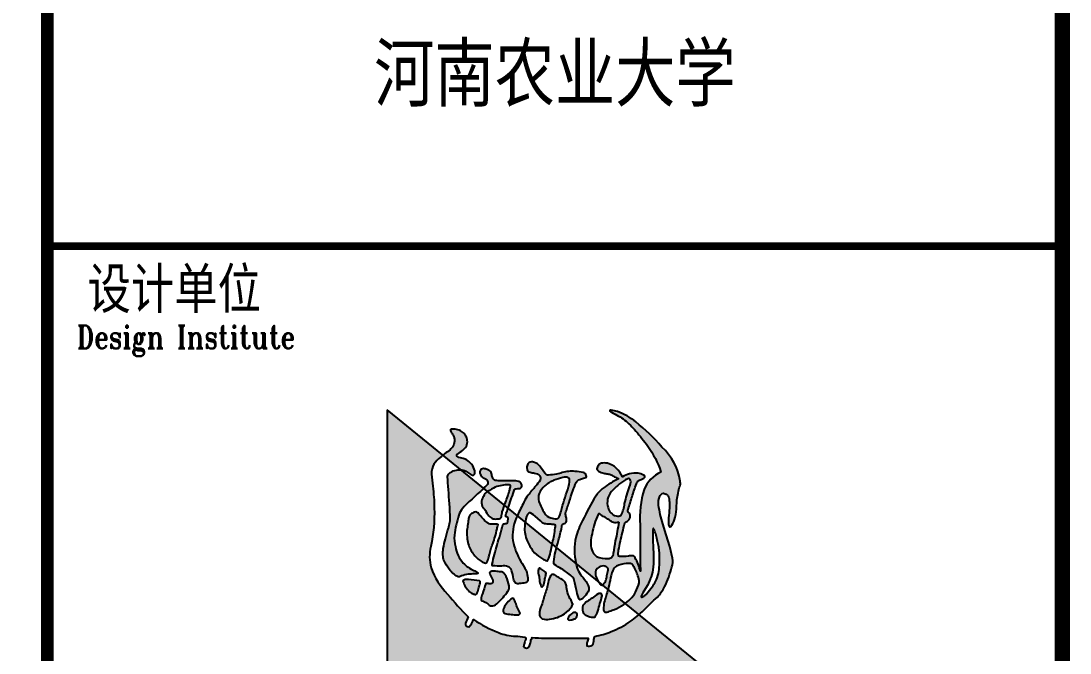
# Model space of a CAD drawing. Extents: x -345393 to -54719, y 203828 to 476815.
# Drawn here: x -223847 to -219713, y 243769 to 246260 of the extents above; entities that cross this region are included whole.
import ezdxf
from ezdxf.enums import TextEntityAlignment as Align

# ---------------------------------------------------------------- set-up
doc = ezdxf.new("R2010")
doc.units = 0
doc.header["$LTSCALE"] = 1000
doc.header["$MEASUREMENT"] = 0
doc.layers.get('0').update_dxf_attribs({"color": 252, "linetype": 'CONTINUOUS'})
doc.layers.add('图框', color=252, linetype='CONTINUOUS')
doc.styles.add('TKZ1_tjhts.shx', font='tjromant.shx', dxfattribs={"bigfont": 'tjhts.shx'})
doc.styles.add('TKZ2_tjkts.shx', font='tjromant.shx', dxfattribs={"bigfont": 'tjkts.shx'})

# ---------------------------------------------------------------- blocks, each defined once
blk = doc.blocks.new('TJAD_TK_LOGO')
at = {"layer": '图框'}
for points in [[(0.3088, 0.2387, -0.055111), (0.2978, 0.218, -0.399817), (0.2889, 0.2131, -0.15154), (0.2813, 0.2164, -0.301448), (0.2805, 0.2256, 0.010306), (0.2893, 0.248, -0.01851), (0.2158, 0.3296, -0.103184), (0.1567, 0.4231, -0.120959), (0.1559, 0.5005, 0.063512), (0.1683, 0.6375, 0.024265), (0.1633, 0.7157, -0.039016), (0.1589, 0.7586, -0.148803), (0.1672, 0.7952, -0.063522), (0.1899, 0.8185, -0.021561), (0.1991, 0.8269), (0, 0.9887), (0, 0.0136), (1.2, 0.0136), (0.9015, 0.2562, -0.02734), (0.8698, 0.2318, -0.056811), (0.8015, 0.1955, -0.043653), (0.7428, 0.1781, 0.070224), (0.7398, 0.1676, -0.155586), (0.7336, 0.1464, -0.268078), (0.7145, 0.1445, 0.046034), (0.7138, 0.1514, -0.10837), (0.7157, 0.158, 0.067272), (0.7193, 0.1723, 0.007869), (0.606, 0.1714, -0.018474), (0.519, 0.1742, 0.089356), (0.5135, 0.1595, -0.084297), (0.509, 0.1441, -0.378712), (0.4979, 0.1366, -0.129516), (0.4872, 0.1418, 0.010082), (0.4893, 0.1483, -0.06366), (0.4927, 0.1585, -0.047427), (0.496, 0.17, 0.412458), (0.4928, 0.175, 0.04646), (0.4591, 0.1791, -0.083304), (0.3984, 0.1918, -0.056916)], [(0.2775, 0.8514, 0.150805), (0.2864, 0.8696, 0.118181), (0.2844, 0.888, 0.061251), (0.2779, 0.9015, 0.110829), (0.2658, 0.9118, 0.065976), (0.2483, 0.9188, 0.129921), (0.2287, 0.9197, 0.40681), (0.2264, 0.9157, 0.07663), (0.2303, 0.907, -0.019502), (0.2369, 0.8958, -0.085799), (0.2406, 0.8843, -0.150999), (0.2351, 0.8585, -0.086307), (0.2248, 0.8465, -0.019332), (0.2062, 0.8326, 0.015742), (0.1991, 0.8269), (0.2636, 0.7745, -0.014783), (0.2672, 0.7742, -0.092021), (0.2852, 0.7675, -0.021612), (0.2992, 0.7583, 0.020501), (0.3016, 0.7569, -0.138406), (0.302, 0.7565, -0.004327), (0.3042, 0.7558, 0.041521), (0.3068, 0.7553, 0.017006), (0.3094, 0.7562, 0.175362), (0.3127, 0.7602, 0.115175), (0.3133, 0.7703, 0.133458), (0.3016, 0.7947, 0.090138), (0.282, 0.8113, 0.068529), (0.2674, 0.8165, -0.013934), (0.2566, 0.8189, -0.201719), (0.2496, 0.8239, -0.378426), (0.2504, 0.8307, -0.084166), (0.2598, 0.8373, 0.070184)], [(0.2636, 0.7745, 0.064867), (0.2476, 0.7736, 0.116531), (0.2256, 0.7646, 0.208218), (0.2161, 0.7503, 0.02194), (0.2164, 0.7413, -0.003556), (0.2234, 0.6402, -0.008585), (0.2249, 0.6059, -0.036626), (0.2244, 0.5869, -0.030322), (0.2188, 0.5654, 0.008639), (0.2079, 0.5277, 0.029199), (0.2005, 0.4927, 0.047639), (0.1991, 0.4689, 0.083135), (0.2032, 0.4501, 0.077424), (0.2218, 0.4185, 0.095524), (0.2514, 0.392, 0.133345), (0.2555, 0.391, 0.037671), (0.266, 0.3945, -0.074764), (0.2892, 0.4005, -0.017227), (0.3115, 0.4018, 0.103318), (0.3238, 0.4034, 0.529251), (0.3243, 0.406, 0.058891), (0.3103, 0.4144, -0.106556), (0.2722, 0.4408, -0.157893), (0.2439, 0.4997, -0.090292), (0.2406, 0.5406, -0.061166), (0.2567, 0.6121, -0.11155), (0.2702, 0.6374, -0.016825), (0.2934, 0.6606, -0.002917), (0.3335, 0.6973, 0.013927), (0.3452, 0.7082)], [(0.4736, 0.7314, 0.018572), (0.4732, 0.7314), (0.4732, 0.7318, 0.06936), (0.4703, 0.733, 0.047212), (0.46, 0.7347, 0.024282), (0.4431, 0.7352, -0.000753), (0.4115, 0.7353, -0.013374), (0.3921, 0.7358, -0.164458), (0.3817, 0.7396, -0.15617), (0.3755, 0.7508, 0.064833), (0.3714, 0.765, 0.17195), (0.3603, 0.7744, 0.077232), (0.3482, 0.7786, 0.099365), (0.3407, 0.7784, 0.128164), (0.3354, 0.7756, 0.199677), (0.3314, 0.766, 0.156287), (0.3348, 0.7545, 0.086381), (0.3434, 0.7463, 0.029794), (0.3514, 0.742, -0.218512), (0.3587, 0.7337, -0.050196), (0.3602, 0.726, -0.223734), (0.3564, 0.7197, -0.013892), (0.3452, 0.7082), (0.3589, 0.6971, -0.00619), (0.3868, 0.7123, -0.093205), (0.4339, 0.7212, -0.103421), (0.4394, 0.72, -0.384925), (0.4409, 0.717, -0.045853), (0.4384, 0.7029, -0.014561), (0.4233, 0.6576, 0.006316), (0.4195, 0.6478), (0.4323, 0.6374, -0.003465), (0.4348, 0.6445, -0.002724), (0.4557, 0.7043, -0.338072), (0.4611, 0.707, 0.005218), (0.4734, 0.7074, 0.309415), (0.4756, 0.7082, 0.132077), (0.4786, 0.7099, 0.147744), (0.4814, 0.7154, 0.135646), (0.4808, 0.7231, 0.18433)], [(0.7559, 0.3745, 0.010654), (0.7583, 0.3709, 0.091005), (0.7649, 0.363, 0.311976), (0.7704, 0.3627)]]:
    blk.add_hatch(color=256, dxfattribs=at).paths.add_polyline_path(points)
h = blk.add_hatch(color=256, dxfattribs=at)
h.paths.add_polyline_path([(0.9815, 0.6879, -0.266995), (0.9881, 0.6909, -0.078548), (0.9944, 0.6887, -0.061401), (1.0014, 0.6847, -0.140506), (1.0072, 0.6756, -0.075077), (1.01, 0.6533, -0.023792), (1.0084, 0.6201, 0.028581), (1.0066, 0.5847, 0.083513), (1.0086, 0.5717, 0.556873), (1.0142, 0.5709, 0.099876), (1.0276, 0.5963, 0.058859), (1.0349, 0.6333, 0.00868), (1.0364, 0.6602, -0.055868), (1.0453, 0.7097, 0.012909), (1.0489, 0.7191, 0.07627), (1.0482, 0.7339, 0.168287), (0.9831, 0.856, 0.045812), (0.8895, 0.9461, 0.082299), (0.8236, 0.9829, 0.045024), (0.8019, 0.9879, 0.184323), (0.7964, 0.9871, 0.401214), (0.7969, 0.9849, 0.073894), (0.8027, 0.9803, 0.009968), (0.8278, 0.9671, -0.045085), (0.8493, 0.9526, -0.042435), (0.8895, 0.9133, -0.014659), (0.9326, 0.8595, -0.075958), (0.9793, 0.7665, 0.183281), (0.9189, 0.7042, 0.093166), (0.9053, 0.5774, 0.002645), (0.9049, 0.5388), (0.9501, 0.5388, -0.021718), (0.9509, 0.5614, -0.060902), (0.9515, 0.5634, -0.750169), (0.9534, 0.5633, -0.062141), (0.956, 0.5585, -0.02804), (0.962, 0.5406, -0.001207), (0.9625, 0.5388), (0.9987, 0.5388), (0.9978, 0.5418), (0.9864, 0.5809, -0.042759), (0.9711, 0.6483, -0.166183), (0.9757, 0.68, -0.02967)])
h.paths.add_polyline_path([(0.9205, 0.7467, 0.337691), (0.9223, 0.7504, 0.234051), (0.9175, 0.7558, 0.085029), (0.898, 0.762, 0.109404), (0.8666, 0.76, 0.027051), (0.8419, 0.7495, 0.096966), (0.8201, 0.7794, 0.147389), (0.7879, 0.798, 0.110178), (0.7649, 0.7978, 0.193659), (0.7543, 0.7891, 0.105864), (0.7507, 0.7813, 0.322715), (0.7561, 0.77, 0.090222), (0.7753, 0.7627, 0.021428), (0.79, 0.7597, -0.062248), (0.8018, 0.7563, -0.0489), (0.8136, 0.7497, 0.061445), (0.8276, 0.7426, 0.045204), (0.7732, 0.709, 0.105153), (0.7461, 0.6801, 0.017534), (0.699, 0.5933, 0.04727), (0.6765, 0.5388), (0.7311, 0.5388, -0.016538), (0.7329, 0.5457, -0.06987), (0.7549, 0.6147, -0.55525), (0.7623, 0.616, 0.087068), (0.7725, 0.608, 0.000587), (0.779, 0.6054, 0.051645), (0.7807, 0.6041, 0.002312), (0.7982, 0.5921, 0.1078), (0.8147, 0.5849, 0.06971), (0.8302, 0.5876, -0.002349), (0.8243, 0.554, -0.014725), (0.8217, 0.5388), (0.8389, 0.5388, -0.003665), (0.8417, 0.5498, -0.003176), (0.8503, 0.5842, -0.214328), (0.8554, 0.5888, 0.079005), (0.8638, 0.5943, 0.136284), (0.8689, 0.6041, 0.042038), (0.8698, 0.6101, 0.121208), (0.8685, 0.6149, 0.033156), (0.8637, 0.6221, -0.089896), (0.8614, 0.627, -0.153361), (0.8622, 0.6323, -0.00558), (0.8761, 0.6782, -0.02004), (0.8922, 0.7241, -0.10938), (0.8997, 0.7368, 0.024126), (0.911, 0.7409, 0.094696)])
h.paths.add_polyline_path([(0.8709, 0.7365, -0.143663), (0.8674, 0.7141, 0.018808), (0.8493, 0.6538, -0.117601), (0.8367, 0.6124, -0.229986), (0.8191, 0.6095, -0.2857), (0.7904, 0.6393, -0.267121), (0.8025, 0.6968, -0.053371), (0.8316, 0.7238, -0.07094), (0.8606, 0.7426, -0.49062)], flags=16)
h = blk.add_hatch(color=256, dxfattribs=at)
h.paths.add_polyline_path([(0.7123, 0.7547, 0.083086), (0.7078, 0.7611, 0.127732), (0.7011, 0.7644, 0.060999), (0.6727, 0.7685, 0.050289), (0.6488, 0.769, 0.061315), (0.6263, 0.7647, -0.058239), (0.6053, 0.759, -0.023274), (0.5769, 0.7559, -0.318074), (0.5654, 0.7615, -0.012807), (0.5459, 0.787, 0.176594), (0.5273, 0.8007, 0.141446), (0.5118, 0.8023, 0.254042), (0.5015, 0.7926, 0.094349), (0.5002, 0.7774, 0.272202), (0.5073, 0.7669, 0.06938), (0.523, 0.7632, -0.099001), (0.5405, 0.7575, -0.173209), (0.5486, 0.7467, -0.244282), (0.547, 0.7377, -0.042049), (0.5309, 0.7159, 0.019533), (0.5043, 0.6835, 0.074328), (0.4889, 0.6592, -0.003717), (0.4656, 0.6104), (0.4938, 0.5874, -0.03259), (0.4985, 0.6073, -0.114709), (0.5043, 0.6174), (0.5072, 0.6195), (0.5091, 0.6202), (0.5118, 0.6201), (0.5142, 0.6193), (0.5231, 0.6138), (0.5294, 0.6085), (0.5482, 0.5915), (0.5545, 0.5865), (0.5549, 0.5865, 0.137325), (0.5628, 0.5817, 0.052206), (0.5812, 0.5795, -0.039081), (0.5963, 0.5784, -0.061234), (0.5998, 0.5775, -0.389955), (0.6022, 0.5741, -0.015439), (0.6014, 0.5665, -0.009793), (0.5919, 0.5135, -0.001555), (0.5909, 0.5086), (0.6061, 0.4962, -0.005675), (0.6129, 0.5218, 0.021764), (0.6244, 0.5699, -0.037231), (0.6265, 0.5785, -0.166808), (0.6296, 0.5808, 0.014415), (0.6366, 0.5837, 0.232872), (0.6415, 0.5909, 0.087887), (0.641, 0.6009, 0.002273), (0.6378, 0.6149, -0.178357), (0.6381, 0.6188, -0.001216), (0.6509, 0.6596, -0.011476), (0.6643, 0.6991, -0.017032), (0.6756, 0.7288, -0.192629), (0.6888, 0.7399, -0.05264), (0.7021, 0.7447, 0.121865), (0.7115, 0.7475, 0.384919)])
h.paths.add_polyline_path([(0.5967, 0.7372, -0.021509), (0.6281, 0.7468, -0.053885), (0.6378, 0.7487, -0.363115), (0.652, 0.7407, -0.093078), (0.646, 0.7046, 0.023125), (0.6222, 0.6265, -0.067346), (0.6135, 0.6034, -0.278742), (0.6057, 0.5995, -0.067064), (0.5855, 0.6021, -0.223721), (0.5632, 0.6194, -0.070697), (0.543, 0.6609, -0.171192), (0.5437, 0.69, -0.090372), (0.5638, 0.7166, -0.097027)], flags=16)
h = blk.add_hatch(color=256, dxfattribs=at)
h.paths.add_polyline_path([(0.4195, 0.6478), (0.3589, 0.6971, 0.122439), (0.3441, 0.6794, 0.077208), (0.3376, 0.6622, 0.221374), (0.3431, 0.6401, -0.044103), (0.3534, 0.6251, 0.092474), (0.3673, 0.6059, 0.149827), (0.383, 0.5987, 0.078107), (0.4006, 0.5996, 0.300992), (0.4085, 0.6066, 0.003448), (0.4116, 0.6244, -0.014936)])
h.paths.add_polyline_path([(0.4481, 0.5312, -0.118411), (0.4656, 0.6104), (0.4323, 0.6374, 0.013731), (0.4236, 0.6091, 0.354128), (0.4255, 0.6066, 0.149403), (0.4255, 0.6062, -0.033756), (0.429, 0.6051, -0.301225), (0.4322, 0.6016, -0.067966), (0.4306, 0.5853, -0.155357), (0.4255, 0.5826, -0.0383), (0.4175, 0.5813, 0.394404), (0.4141, 0.5771, -0.002997), (0.3933, 0.5061, 0.027314), (0.3759, 0.4366, 0.262389), (0.3769, 0.4312, 0.054171), (0.4093, 0.4301, -0.120269), (0.4322, 0.4278, -0.238212), (0.445, 0.4145, -0.030328), (0.4518, 0.3843, 0.177342), (0.4589, 0.3692, 0.189169), (0.4732, 0.3674, 0.024901), (0.4941, 0.3699, 0.43233), (0.5035, 0.3812, 0.054023), (0.4992, 0.4064, 0.072563), (0.4928, 0.4227, -0.024272), (0.4732, 0.4551, -0.09052)])
h.paths.add_polyline_path([(0.5909, 0.5086), (0.4938, 0.5874, 0.02545), (0.492, 0.5716, 0.128799), (0.5009, 0.5201, 0.044216), (0.5216, 0.4843, 0.076323), (0.548, 0.4604, 0.034366), (0.5624, 0.4519, 0.076032), (0.5722, 0.4489, 0.341488), (0.575, 0.4509, 0.069217), (0.5844, 0.4795, 0.009229)])
h.paths.add_polyline_path([(0.6061, 0.4962, 0.003269), (0.6024, 0.4814, 0.051211), (0.5967, 0.4451, 0.204101), (0.5987, 0.435, -0.011598), (0.6232, 0.4203, -0.044991), (0.6598, 0.3936, -0.200983), (0.6695, 0.3801, -0.006426), (0.6785, 0.3385, 0.079721), (0.6871, 0.3112, 0.326464), (0.6907, 0.3094, 0.087838), (0.6948, 0.3111, 0.087656), (0.7146, 0.3317, 0.286319), (0.7196, 0.3603, 0.076349), (0.7011, 0.3885, -0.160397), (0.6755, 0.4398), (0.6755, 0.4398)])
h.paths.add_polyline_path([(0.8517, 0.2966), (0.7903, 0.3465, 0.007087), (0.7769, 0.3013, 0.070922), (0.7741, 0.2754, 0.248353), (0.779, 0.265, 0.199635), (0.7954, 0.2684, -0.006886), (0.8134, 0.2746, 0.05678), (0.8467, 0.293, 0.006803)])
h = blk.add_hatch(color=256, dxfattribs=at)
h.paths.add_polyline_path([(0.393, 0.5629, -0.011586), (0.3965, 0.5787, 0.253288), (0.3961, 0.5791, 0.095247), (0.3878, 0.5795, -0.0106), (0.3763, 0.5795, -0.133876), (0.3608, 0.5833, -0.082431), (0.3451, 0.5964, -0.01622), (0.3317, 0.6124, 0.042319), (0.324, 0.621, 0.140851), (0.3172, 0.6238, 0.145933), (0.3085, 0.6218, 0.038492), (0.302, 0.6178), (0.3016, 0.6178, 0.000616), (0.3, 0.6162, 0.032553), (0.2979, 0.6148, 0.095329), (0.2942, 0.6103, 0.096767), (0.2905, 0.5971, -0.001525), (0.2876, 0.5737, 0.034244), (0.285, 0.5522, 0.085899), (0.2916, 0.5041, 0.097395), (0.3137, 0.4669, 0.083463), (0.3395, 0.445, 0.098864), (0.3517, 0.4407, 0.30663), (0.3559, 0.443, 0.075685), (0.3606, 0.4535, 0.009946), (0.371, 0.4905, -0.023424), (0.3776, 0.5099, 0.034776)])
h.paths.add_polyline_path([(0.3331, 0.3723, 0.321528), (0.3303, 0.3767, 0.021484), (0.2909, 0.382, 0.022843), (0.2815, 0.3822, 0.102534), (0.2763, 0.381, 0.130045), (0.2718, 0.3783, 0.267367), (0.2712, 0.3737, -0.005872), (0.2757, 0.3643, 0.058515), (0.2798, 0.3554, 0.081344), (0.2949, 0.3383, 0.099387), (0.3095, 0.3298, 0.035917), (0.3152, 0.3284, 0.245908), (0.3185, 0.3297, 0.105203), (0.327, 0.3486, -0.034055), (0.3316, 0.3653, 0.056891)])
h.paths.add_polyline_path([(0.4315, 0.3396, 0.245812), (0.436, 0.3593, 0.065072), (0.4255, 0.3925, 0.134826), (0.4253, 0.3934, -0.114996), (0.4251, 0.3945, 0.061748), (0.4182, 0.4045, 0.16919), (0.4099, 0.4088, 0.009694), (0.3932, 0.4108, 0.017654), (0.3823, 0.4116, 0.044621), (0.3745, 0.4112, 0.15913), (0.3675, 0.4082, 0.263058), (0.3666, 0.4036, 0.037983), (0.3754, 0.3845, -0.091013), (0.3784, 0.3745, -0.183458), (0.3763, 0.3696, -0.186991), (0.3705, 0.3666, -0.076588), (0.3638, 0.3668, 0.012233), (0.357, 0.368, 0.175338), (0.3532, 0.367, 0.023216), (0.3404, 0.3302, 0.04069), (0.3358, 0.3123, 0.28537), (0.3389, 0.3059, 0.048651), (0.3472, 0.3023, -0.083296), (0.3595, 0.2951, 0.044689), (0.3674, 0.2887, 0.196761), (0.3781, 0.2876, 0.127879), (0.3954, 0.2982, 0.050671)])
h.paths.add_polyline_path([(0.4633, 0.2851, 0.013244), (0.4608, 0.2933, 0.042352), (0.4538, 0.3106, 0.086452), (0.451, 0.3142, 0.181931), (0.4475, 0.3144, 0.105167), (0.437, 0.3071, 0.063777), (0.4225, 0.2892, 0.079039), (0.415, 0.2726, 0.295118), (0.4173, 0.2626, 0.12746), (0.4262, 0.259, 0.051219), (0.4378, 0.2577, -0.006938), (0.4592, 0.2552, 0.101871), (0.4716, 0.2561, 0.282022), (0.4753, 0.2604, 0.127329), (0.4734, 0.2662), (0.4732, 0.2662, -0.004335)])
h.paths.add_polyline_path([(0.6577, 0.3076, -0.058552), (0.6453, 0.3355, -0.043685), (0.6412, 0.3591, 0.088622), (0.6365, 0.3722, 0.151789), (0.6215, 0.3846, -0.046532), (0.6062, 0.3942, 0.04555), (0.5995, 0.3981, 0.043142), (0.5967, 0.3991), (0.5966, 0.3994, 0.251715), (0.5858, 0.3963, 0.137334), (0.5764, 0.371, -0.022108), (0.5712, 0.349, 0.025269), (0.5573, 0.3052, -0.028381), (0.5499, 0.2836, 0.095667), (0.5444, 0.258, 0.266705), (0.5545, 0.2414, 0.133638), (0.5811, 0.2399, 0.117773), (0.6341, 0.259, 0.081266), (0.6603, 0.2854, 0.080524), (0.6632, 0.2917), (0.6632, 0.292), (0.6636, 0.2924), (0.6636, 0.2952), (0.6632, 0.2952, 0.059624)])
h.paths.add_polyline_path([(0.5675, 0.4064, 0.121011), (0.5636, 0.4099, 0.051248), (0.5498, 0.4198, 0.077555), (0.5447, 0.4219, 0.238499), (0.5422, 0.4212, 0.167798), (0.5412, 0.4181, 0.09655), (0.5414, 0.3999, -0.014406), (0.5433, 0.3923, -0.00033), (0.5454, 0.375, 0.1059), (0.5513, 0.3573, 0.313865), (0.5557, 0.3565, 0.231713), (0.5604, 0.3643, 0.026659), (0.5643, 0.3846, -0.007425), (0.5681, 0.3998, 0.16995)])
h.paths.add_polyline_path([(0.6788, 0.2495, 0.082015), (0.6802, 0.2581, 0.360369), (0.6746, 0.2636, 0.094324), (0.6683, 0.2635, 0.109868), (0.6658, 0.2629, -0.017853), (0.6636, 0.2619), (0.6632, 0.2619, 0.095638), (0.6515, 0.2506, 0.069381), (0.6467, 0.2423, 0.391778), (0.6489, 0.2376, 0.16265), (0.6584, 0.2374, 0.029698), (0.6632, 0.2387), (0.6636, 0.2387, 0.027865), (0.6738, 0.2427, 0.232972)])
h.paths.add_polyline_path([(0.7651, 0.3086, -0.00792), (0.7663, 0.3122, -0.04061), (0.7673, 0.3161, 0.057732), (0.7686, 0.323, 0.231089), (0.7664, 0.3309, 0.223752), (0.7548, 0.3302, 0.032861), (0.7336, 0.3152, -0.012035), (0.7156, 0.3033, 0.160241), (0.7001, 0.2874, 0.160304), (0.6998, 0.2673, 0.221951), (0.7087, 0.2557, 0.080228), (0.7255, 0.2484, 0.124433), (0.7414, 0.2473, 0.177577), (0.7482, 0.2548, 0.06059), (0.7578, 0.2826, -0.013372)])
h = blk.add_hatch(color=256, dxfattribs=at)
h.paths.add_polyline_path([(0.9516, 0.4998, -0.00262), (0.9505, 0.5265, -0.01182), (0.9501, 0.5388), (0.9049, 0.5388, 0.006126), (0.9053, 0.4493, 0.002492), (0.906, 0.4122, 0.048247), (0.8873, 0.4597, 0.065909), (0.8831, 0.4654, 0.224936), (0.8775, 0.467, 0.038284), (0.8638, 0.4659, -0.06616), (0.83, 0.4648, -0.485088), (0.8272, 0.4672, -0.101913), (0.8282, 0.4872, -0.016956), (0.8389, 0.5388), (0.8217, 0.5388, -0.017973), (0.8174, 0.5204, -0.010562), (0.8098, 0.4759, -0.208845), (0.8025, 0.4605, -0.11949), (0.791, 0.4574, -0.131776), (0.7484, 0.4648, -0.127624), (0.7317, 0.4882, -0.118385), (0.7311, 0.5388), (0.6765, 0.5388, 0.005191), (0.6747, 0.5326, 0.105733), (0.6755, 0.4398), (0.7181, 0.4052), (0.7448, 0.4052, -0.078177), (0.7468, 0.4144, -0.129583), (0.7582, 0.4264, -0.224047), (0.779, 0.4292, -0.071036), (0.7797, 0.4292, 0.101063), (0.781, 0.4285, -0.019588), (0.7826, 0.4281, -0.023828), (0.7843, 0.4274, -0.322257), (0.7901, 0.4162, -0.013384), (0.7884, 0.4052), (0.8042, 0.4052, -0.014271), (0.8075, 0.414, -0.194353), (0.8209, 0.4295, -0.094044), (0.855, 0.4388, -0.035175), (0.8707, 0.4396, -0.177154), (0.8802, 0.4322, -0.054292), (0.8934, 0.4052), (0.9481, 0.4052, 0.016129), (0.9506, 0.4167, 0.043741), (0.9529, 0.4602, 0.012835)])
h.paths.add_polyline_path([(1.0212, 0.4578), (1.011, 0.5001), (0.9987, 0.5388), (0.9625, 0.5388, -0.013434), (0.9677, 0.518, -0.01242), (0.9716, 0.4981, -0.017255), (0.9742, 0.4791, -0.024091), (0.974, 0.4334, -0.03797), (0.9709, 0.4052), (1.0122, 0.4052, 0.01383), (1.0187, 0.4273, 0.116879)])
h.paths.add_polyline_path([(0.9667, 0.319, 0.068823), (0.9925, 0.3556, 0.031999), (1.0122, 0.4052), (0.9709, 0.4052, -0.002893), (0.9705, 0.403, -0.072675), (0.9603, 0.3746, -0.038888), (0.9477, 0.3552, -0.02059), (0.9288, 0.3321, -0.114728), (0.9232, 0.3261, -0.052839), (0.9136, 0.3198), (0.911, 0.3189), (0.9088, 0.319), (0.9087, 0.322), (0.9144, 0.3343), (0.9184, 0.3407), (0.9328, 0.3631), (0.9415, 0.3829), (0.9415, 0.384, 0.030329), (0.9481, 0.4052), (0.8934, 0.4052, -0.019139), (0.8966, 0.395, -0.131139), (0.901, 0.3705, -0.068706), (0.8883, 0.3366, -0.106182), (0.8705, 0.3122, -0.027075), (0.8517, 0.2966), (0.9015, 0.2562, 0.015633), (0.9183, 0.2717, -0.009266)])
h = blk.add_hatch(color=256, dxfattribs=at)
h.paths.add_polyline_path([(0.7975, 0.3787, -0.041396), (0.8042, 0.4052), (0.7884, 0.4052, -0.011453), (0.7864, 0.3958, -0.01007), (0.7826, 0.3786, -0.034546), (0.7785, 0.3708, -0.087737), (0.7704, 0.3627), (0.7903, 0.3465), (0.7903, 0.3465, 0.020125)])
h.paths.add_polyline_path([(0.7448, 0.4052), (0.7181, 0.4052), (0.7559, 0.3745, -0.051476), (0.7466, 0.3933, -0.099669)])
blk.add_lwpolyline([(0, 0.9887), (0, 0.0136), (1.2, 0.0136)], close=True, dxfattribs=at)
blk.add_lwpolyline([(1.0482, 0.7339, 0.168287), (0.9831, 0.856, 0.045812), (0.8895, 0.9461, 0.082299), (0.8236, 0.9829, 0.045024), (0.8019, 0.9879, 0.184323), (0.7964, 0.9871, 0.401214), (0.7969, 0.9849, 0.073894), (0.8027, 0.9803, 0.009968), (0.8278, 0.9671, -0.045085), (0.8493, 0.9526, -0.042435), (0.8895, 0.9133, -0.014659), (0.9326, 0.8595, -0.075958), (0.9793, 0.7665, 0.183281), (0.9189, 0.7042, 0.093166), (0.9053, 0.5774, 0.00877), (0.9053, 0.4493, 0.002492), (0.906, 0.4122, 0.048247), (0.8873, 0.4597, 0.065909), (0.8831, 0.4654, 0.224936), (0.8775, 0.467, 0.038284), (0.8638, 0.4659, -0.06616), (0.83, 0.4648, -0.485088), (0.8272, 0.4672, -0.101913), (0.8282, 0.4872, -0.020622), (0.8417, 0.5498, -0.003176), (0.8503, 0.5842, -0.214328), (0.8554, 0.5888, 0.079005), (0.8638, 0.5943, 0.136284), (0.8689, 0.6041, 0.042038), (0.8698, 0.6101, 0.13569), (0.8682, 0.6154, 0.030912), (0.8637, 0.6221, -0.089896), (0.8614, 0.627, -0.153361), (0.8622, 0.6323, -0.00558), (0.8761, 0.6782, -0.02004), (0.8922, 0.7241, -0.10938), (0.8997, 0.7368, 0.024126), (0.911, 0.7409, 0.094696), (0.9205, 0.7467, 0.397569), (0.9221, 0.751, 0.211166), (0.9175, 0.7558, 0.085029), (0.898, 0.762, 0.109404), (0.8666, 0.76, 0.027051), (0.8419, 0.7495, 0.096966), (0.8201, 0.7794, 0.147389), (0.7879, 0.798, 0.110178), (0.7649, 0.7978, 0.193659), (0.7543, 0.7891, 0.105864), (0.7507, 0.7813, 0.322715), (0.7561, 0.77, 0.090222), (0.7753, 0.7627, 0.021428), (0.79, 0.7597, -0.062248), (0.8018, 0.7563, -0.0489), (0.8136, 0.7497, 0.061445), (0.8276, 0.7426, 0.045204), (0.7732, 0.709, 0.105153), (0.7461, 0.6801, 0.017534), (0.699, 0.5933, 0.052474), (0.6747, 0.5326, 0.105733), (0.6755, 0.4398, 0.160397), (0.7011, 0.3885, -0.076349), (0.7196, 0.3603, -0.286319), (0.7146, 0.3317, -0.087656), (0.6948, 0.3111, -0.08033), (0.6911, 0.3095, -0.368951), (0.687, 0.3114, -0.079318), (0.6785, 0.3385, 0.006426), (0.6695, 0.3801, 0.200983), (0.6598, 0.3936, 0.044991), (0.6232, 0.4203, 0.011598), (0.5987, 0.435, -0.204101), (0.5967, 0.4451, -0.051211), (0.6024, 0.4814, -0.008944), (0.6129, 0.5218, 0.021764), (0.6244, 0.5699, -0.037231), (0.6265, 0.5785, -0.166808), (0.6296, 0.5808, 0.014415), (0.6366, 0.5837, 0.232872), (0.6415, 0.5909, 0.087887), (0.641, 0.6009, 0.002324), (0.6377, 0.6152, -0.163549), (0.6381, 0.6188, -0.001216), (0.6509, 0.6596, -0.011476), (0.6643, 0.6991, -0.017032), (0.6756, 0.7288, -0.192629), (0.6888, 0.7399, -0.05264), (0.7021, 0.7447, 0.121865), (0.7115, 0.7475, 0.384919), (0.7123, 0.7547, 0.083086), (0.7078, 0.7611, 0.127732), (0.7011, 0.7644, 0.060999), (0.6727, 0.7685, 0.050289), (0.6488, 0.769, 0.061315), (0.6263, 0.7647, -0.058239), (0.6053, 0.759, -0.023274), (0.5769, 0.7559, -0.318074), (0.5654, 0.7615, -0.012807), (0.5459, 0.787, 0.176594), (0.5273, 0.8007, 0.141446), (0.5118, 0.8023, 0.254042), (0.5015, 0.7926, 0.094349), (0.5002, 0.7774, 0.272202), (0.5073, 0.7669, 0.06938), (0.523, 0.7632, -0.099001), (0.5405, 0.7575, -0.176084), (0.5487, 0.7465, -0.238335), (0.547, 0.7377, -0.042049), (0.5309, 0.7159, 0.019533), (0.5043, 0.6835, 0.074328), (0.4889, 0.6592, -0.003717), (0.4656, 0.6104, 0.118412), (0.4481, 0.5312, 0.09052), (0.4732, 0.4551, 0.024272), (0.4928, 0.4227, -0.072563), (0.4992, 0.4064, -0.054023), (0.5035, 0.3812, -0.43233), (0.4941, 0.3699, -0.024901), (0.4732, 0.3674, -0.189169), (0.4589, 0.3692, -0.177342), (0.4518, 0.3843, 0.030328), (0.445, 0.4145, 0.238212), (0.4322, 0.4278, 0.120269), (0.4093, 0.4301, -0.054171), (0.3769, 0.4312, -0.262389), (0.3759, 0.4366, -0.027314), (0.3933, 0.5061, 0.002997), (0.4141, 0.5771, -0.42145), (0.4179, 0.5814, 0.036527), (0.4255, 0.5826, 0.155357), (0.4306, 0.5853, 0.067966), (0.4322, 0.6016, 0.301225), (0.429, 0.6051, 0.033756), (0.4255, 0.6062, -0.149403), (0.4255, 0.6066, -0.354128), (0.4236, 0.6091, -0.017197), (0.4348, 0.6445, -0.010154), (0.4348, 0.6445, -0.002724), (0.4557, 0.7043, -0.338072), (0.4611, 0.707, 0.005218), (0.4734, 0.7074, 0.309415), (0.4756, 0.7082, 0.132077), (0.4786, 0.7099, 0.147744), (0.4814, 0.7154, 0.135646), (0.4808, 0.7231, 0.18433), (0.4736, 0.7314, 0.018572), (0.4732, 0.7314), (0.4732, 0.7318, 0.071117), (0.4702, 0.733, 0.046841), (0.46, 0.7347, 0.024282), (0.4431, 0.7352, -0.000753), (0.4115, 0.7353, -0.013374), (0.3921, 0.7358, -0.164458), (0.3817, 0.7396, -0.15617), (0.3755, 0.7508, 0.064833), (0.3714, 0.765, 0.17195), (0.3603, 0.7744, 0.077232), (0.3482, 0.7786, 0.099365), (0.3407, 0.7784, 0.128164), (0.3354, 0.7756, 0.199677), (0.3314, 0.766, 0.156287), (0.3348, 0.7545, 0.086381), (0.3434, 0.7463, 0.029794), (0.3514, 0.742, -0.218512), (0.3587, 0.7337, -0.050196), (0.3602, 0.726, -0.223734), (0.3564, 0.7197, -0.027824), (0.3335, 0.6973, 0.002917), (0.2934, 0.6606, 0.016825), (0.2702, 0.6374, 0.11155), (0.2567, 0.6121, 0.061166), (0.2406, 0.5406, 0.090292), (0.2439, 0.4997, 0.157893), (0.2722, 0.4408, 0.106556), (0.3103, 0.4144, -0.057352), (0.324, 0.4062, -0.620281), (0.3238, 0.4034, -0.103318), (0.3115, 0.4018, 0.017227), (0.2892, 0.4005, 0.074764), (0.266, 0.3945, -0.037671), (0.2555, 0.391, -0.146442), (0.2511, 0.3922, -0.094541), (0.2218, 0.4185, -0.075684), (0.2035, 0.4493, -0.086697), (0.1991, 0.4689, -0.047639), (0.2005, 0.4927, -0.029199), (0.2079, 0.5277, -0.008639), (0.2188, 0.5654, 0.030322), (0.2244, 0.5869, 0.036626), (0.2249, 0.6059, 0.008585), (0.2234, 0.6402, 0.003541), (0.2164, 0.7409, -0.022961), (0.2161, 0.7503, -0.208218), (0.2256, 0.7646, -0.116531), (0.2476, 0.7736, -0.079727), (0.2672, 0.7742, -0.092021), (0.2852, 0.7675, -0.021612), (0.2992, 0.7583, 0.020501), (0.3016, 0.7569, -0.138406), (0.302, 0.7565, -0.004327), (0.3042, 0.7558, 0.041521), (0.3068, 0.7553, 0.017006), (0.3094, 0.7562, 0.218913), (0.313, 0.7614, 0.100805), (0.3133, 0.7703, 0.133458), (0.3016, 0.7947, 0.090138), (0.282, 0.8113, 0.068529), (0.2674, 0.8165, -0.013934), (0.2566, 0.8189, -0.201719), (0.2496, 0.8239, -0.33618), (0.2499, 0.8301, -0.089843), (0.2598, 0.8373, 0.067656), (0.2769, 0.8508, 0.15691), (0.2864, 0.8696, 0.118181), (0.2844, 0.888, 0.061251), (0.2779, 0.9015, 0.110829), (0.2658, 0.9118, 0.065976), (0.2483, 0.9188, 0.126476), (0.2292, 0.9198, 0.453262), (0.2264, 0.9157, 0.07663), (0.2303, 0.907, -0.019502), (0.2369, 0.8958, -0.085799), (0.2406, 0.8843, -0.150999), (0.2351, 0.8585, -0.086307), (0.2248, 0.8465, -0.019332), (0.2062, 0.8326, 0.037315), (0.1899, 0.8185, 0.063522), (0.1672, 0.7952, 0.148803), (0.1589, 0.7586, 0.039016), (0.1633, 0.7157, -0.024265), (0.1683, 0.6375, -0.063512), (0.1559, 0.5005, 0.120959), (0.1567, 0.4231, 0.103184), (0.2158, 0.3296, 0.01851), (0.2893, 0.248, -0.010306), (0.2805, 0.2256, 0.301448), (0.2813, 0.2164, 0.15154), (0.2889, 0.2131, 0.399817), (0.2978, 0.218, 0.055111), (0.3088, 0.2387, 0.056916), (0.3984, 0.1918, 0.083304), (0.4591, 0.1791, -0.046418), (0.4928, 0.175, -0.509372), (0.4955, 0.1688, 0.042269), (0.4927, 0.1585, 0.06366), (0.4893, 0.1483, -0.010082), (0.4872, 0.1418, 0.129516), (0.4979, 0.1366, 0.378712), (0.509, 0.1441, 0.084297), (0.5135, 0.1595, -0.089356), (0.519, 0.1742, 0.018474), (0.606, 0.1714, -0.007869), (0.7193, 0.1723, -0.067272), (0.7157, 0.158, 0.10837), (0.7138, 0.1514, -0.046034), (0.7145, 0.1445, 0.268078), (0.7336, 0.1464, 0.155586), (0.7398, 0.1676, -0.070224), (0.7428, 0.1781, 0.043653), (0.8015, 0.1955, 0.056811), (0.8698, 0.2318, 0.042991), (0.9183, 0.2717, -0.009266), (0.9667, 0.319, 0.068823), (0.9925, 0.3556, 0.045849), (1.0187, 0.4273, 0.116879), (1.0212, 0.4578), (1.011, 0.5001), (0.9978, 0.5418), (0.9864, 0.5809, -0.042759), (0.9711, 0.6483, -0.166183), (0.9757, 0.68, -0.02967), (0.9815, 0.6879, -0.266995), (0.9881, 0.6909, -0.078548), (0.9944, 0.6887, -0.061401), (1.0014, 0.6847, -0.140506), (1.0072, 0.6756, -0.075077), (1.01, 0.6533, -0.023792), (1.0084, 0.6201, 0.028581), (1.0066, 0.5847, 0.083513), (1.0086, 0.5717, 0.561681), (1.0142, 0.5709, 0.099708), (1.0276, 0.5963, 0.059415), (1.0349, 0.6336, 0.008566), (1.0364, 0.6602, -0.055868), (1.0453, 0.7097, 0.012909), (1.0489, 0.7191, 0.07627)], format="xyb", close=True, dxfattribs=at)
for points in [[(0.4339, 0.7212, 0.093231), (0.3868, 0.7123, 0.00619), (0.3589, 0.6971, 0.122439), (0.3441, 0.6794, 0.077208), (0.3376, 0.6622, 0.223971), (0.3433, 0.6399, -0.043458), (0.3534, 0.6251, 0.092474), (0.3673, 0.6059, 0.149827), (0.383, 0.5987, 0.078107), (0.4006, 0.5996, 0.300992), (0.4085, 0.6066, 0.003448), (0.4116, 0.6244, -0.021253), (0.4233, 0.6576, 0.014561), (0.4384, 0.7029, 0.045853), (0.4409, 0.717, 0.360509), (0.4396, 0.7199, 0.107188), (0.4339, 0.7212, -16745.559379)], [(0.6281, 0.7468, 0.021509), (0.5967, 0.7372, 0.097027), (0.5638, 0.7166, 0.090372), (0.5437, 0.69, 0.169889), (0.5429, 0.6611, 0.071038), (0.5632, 0.6194, 0.223721), (0.5855, 0.6021, 0.067064), (0.6057, 0.5995, 0.278742), (0.6135, 0.6034, 0.067346), (0.6222, 0.6265, -0.023125), (0.646, 0.7046, 0.093078), (0.652, 0.7407, 0.363115), (0.6378, 0.7487, 0.053885), (0.6281, 0.7468, 6.810958)], [(0.8606, 0.7426, 0.07094), (0.8316, 0.7238, 0.053371), (0.8025, 0.6968, 0.267121), (0.7904, 0.6393, 0.2857), (0.8191, 0.6095, 0.229986), (0.8367, 0.6124, 0.117601), (0.8493, 0.6538, -0.018808), (0.8674, 0.7141, 0.14456), (0.8708, 0.7367, 0.484806), (0.8606, 0.7426, 5.237074)], [(0.3961, 0.5791, 0.094892), (0.3878, 0.5795, -0.0106), (0.3763, 0.5795, -0.133876), (0.3608, 0.5833, -0.082431), (0.3451, 0.5964, -0.01622), (0.3317, 0.6124, 0.042319), (0.324, 0.621, 0.140851), (0.3172, 0.6238, 0.145933), (0.3085, 0.6218, 0.038492), (0.302, 0.6178), (0.3016, 0.6178, 0.000616), (0.3, 0.6162, 0.031804), (0.298, 0.6148, 0.096292), (0.2942, 0.6103, 0.096767), (0.2905, 0.5971, -0.001525), (0.2876, 0.5737, 0.034244), (0.285, 0.5522, 0.085899), (0.2916, 0.5041, 0.097395), (0.3137, 0.4669, 0.083463), (0.3395, 0.445, 0.098864), (0.3517, 0.4407, 0.30663), (0.3559, 0.443, 0.075685), (0.3606, 0.4535, 0.009946), (0.371, 0.4905, -0.023424), (0.3776, 0.5099, 0.034776), (0.393, 0.5629, -0.011586), (0.3965, 0.5787, 0.266953), (0.3961, 0.5791, -9.367818)], [(0.5963, 0.5784, 0.039081), (0.5812, 0.5795, -0.052206), (0.5628, 0.5817, -0.137325), (0.5549, 0.5865), (0.5545, 0.5865), (0.5482, 0.5915), (0.5294, 0.6085), (0.5231, 0.6138), (0.5142, 0.6193), (0.5118, 0.6201), (0.5091, 0.6202), (0.5072, 0.6195), (0.5043, 0.6174, 0.11368), (0.4985, 0.6074, 0.058255), (0.492, 0.5716, 0.128799), (0.5009, 0.5201, 0.044216), (0.5216, 0.4843, 0.076323), (0.548, 0.4604, 0.034366), (0.5624, 0.4519, 0.072238), (0.5717, 0.449, 0.392565), (0.575, 0.4509, 0.069217), (0.5844, 0.4795, 0.010784), (0.5919, 0.5135, 0.009793), (0.6014, 0.5665, 0.015439), (0.6022, 0.5741, 0.389955), (0.5998, 0.5775, 0.061234), (0.5963, 0.5784, -16.613237)], [(0.8302, 0.5876, -0.06971), (0.8147, 0.5849, -0.1078), (0.7982, 0.5921, -0.002312), (0.7807, 0.6041, -0.051645), (0.779, 0.6054, -0.000587), (0.7725, 0.608, -0.087068), (0.7623, 0.616, 0.55525), (0.7549, 0.6147, 0.06987), (0.7329, 0.5457, 0.135187), (0.7317, 0.4882, 0.127624), (0.7484, 0.4648, 0.131776), (0.791, 0.4574, 0.11949), (0.8025, 0.4605, 0.208845), (0.8098, 0.4759, 0.010562), (0.8174, 0.5204, 0.032706), (0.8243, 0.554, 0.002349), (0.8302, 0.5876, 0.084937)], [(0.9509, 0.5614, 0.033546), (0.9505, 0.5265, 0.00262), (0.9516, 0.4998, -0.012835), (0.9529, 0.4602, -0.043741), (0.9506, 0.4167, -0.046481), (0.9415, 0.384), (0.9415, 0.3829), (0.9328, 0.3631), (0.9184, 0.3407), (0.9144, 0.3343), (0.9087, 0.322), (0.9088, 0.3196), (0.9094, 0.3189), (0.911, 0.3189), (0.9136, 0.3198, 0.052839), (0.9232, 0.3261, 0.114728), (0.9288, 0.3321, 0.02059), (0.9477, 0.3552, 0.038888), (0.9603, 0.3746, 0.072675), (0.9705, 0.403, 0.040867), (0.974, 0.4334, 0.024091), (0.9742, 0.4791, 0.017255), (0.9716, 0.4981, 0.01242), (0.9677, 0.518, 0.014641), (0.962, 0.5406, 0.02804), (0.956, 0.5585, 0.062141), (0.9534, 0.5633, 0.750169), (0.9515, 0.5634, 0.060902), (0.9509, 0.5614, -13.357546)], [(0.5636, 0.4099, 0.051248), (0.5498, 0.4198, 0.074352), (0.545, 0.4219, 0.258738), (0.5422, 0.4212, 0.167798), (0.5412, 0.4181, 0.09655), (0.5414, 0.3999, -0.014406), (0.5433, 0.3923, -0.00033), (0.5454, 0.375, 0.1059), (0.5513, 0.3573, 0.313865), (0.5557, 0.3565, 0.231713), (0.5604, 0.3643, 0.026659), (0.5643, 0.3846, -0.007268), (0.568, 0.3995, 0.17843), (0.5675, 0.4064, 0.121011), (0.5636, 0.4099, -4.005973)], [(0.779, 0.4292, 0.224008), (0.7582, 0.4264, 0.129583), (0.7468, 0.4144, 0.179243), (0.7466, 0.3933, 0.062164), (0.7583, 0.3709, 0.091005), (0.7649, 0.363, 0.312007), (0.7704, 0.3627, 0.087732), (0.7785, 0.3708, 0.034546), (0.7826, 0.3786, 0.01007), (0.7864, 0.3958, 0.02484), (0.7901, 0.4162, 0.322257), (0.7843, 0.4274, 0.023828), (0.7826, 0.4281, 0.019588), (0.781, 0.4285, -0.101063), (0.7797, 0.4292, 0.071042), (0.779, 0.4292, 42.184609)], [(0.8075, 0.414, 0.0557), (0.7975, 0.3787, -0.020125), (0.7903, 0.3465, 0.007087), (0.7769, 0.3013, 0.070922), (0.7741, 0.2754, 0.248353), (0.779, 0.265, 0.199635), (0.7954, 0.2684, -0.006886), (0.8134, 0.2746, 0.05678), (0.8467, 0.293, 0.033884), (0.8705, 0.3122, 0.106182), (0.8883, 0.3366, 0.068706), (0.901, 0.3705, 0.131139), (0.8966, 0.395, 0.073508), (0.8802, 0.4322, 0.177154), (0.8707, 0.4396, 0.035175), (0.855, 0.4388, 0.094044), (0.8209, 0.4295, 0.194353), (0.8075, 0.414, 1.395504)], [(0.3303, 0.3767, 0.021484), (0.2909, 0.382, 0.022843), (0.2815, 0.3822, 0.102534), (0.2763, 0.381, 0.130045), (0.2718, 0.3783, 0.297474), (0.2714, 0.3732, -0.00558), (0.2757, 0.3643, 0.058515), (0.2798, 0.3554, 0.081344), (0.2949, 0.3383, 0.099387), (0.3095, 0.3298, 0.035917), (0.3152, 0.3284, 0.291616), (0.3189, 0.3302, 0.101893), (0.327, 0.3486, -0.0334), (0.3315, 0.3649, 0.055709), (0.333, 0.3718, 0.351699), (0.3303, 0.3767, 0.192035)], [(0.3745, 0.4112, 0.15913), (0.3675, 0.4082, 0.288408), (0.3667, 0.4032, 0.037176), (0.3754, 0.3845, -0.091013), (0.3784, 0.3745, -0.183458), (0.3763, 0.3696, -0.186991), (0.3705, 0.3666, -0.073503), (0.3641, 0.3668, 0.012051), (0.3574, 0.3679, 0.191959), (0.3532, 0.367, 0.023216), (0.3404, 0.3302, 0.04069), (0.3358, 0.3123, 0.28537), (0.3389, 0.3059, 0.048651), (0.3472, 0.3023, -0.083296), (0.3595, 0.2951, 0.044689), (0.3674, 0.2887, 0.196761), (0.3781, 0.2876, 0.127879), (0.3954, 0.2982, 0.050671), (0.4315, 0.3396, 0.245812), (0.436, 0.3593, 0.065072), (0.4255, 0.3925, 0.14855), (0.4253, 0.3935, -0.105311), (0.4251, 0.3945, 0.061748), (0.4182, 0.4045, 0.172152), (0.4097, 0.4088, 0.009599), (0.3932, 0.4108, 0.017654), (0.3823, 0.4116, 0.044621), (0.3745, 0.4112, 14.039162)], [(0.5995, 0.3981, 0.043142), (0.5967, 0.3991), (0.5966, 0.3994, 0.251715), (0.5858, 0.3963, 0.137334), (0.5764, 0.371, -0.022108), (0.5712, 0.349, 0.025269), (0.5573, 0.3052, -0.028381), (0.5499, 0.2836, 0.095667), (0.5444, 0.258, 0.266705), (0.5545, 0.2414, 0.133638), (0.5811, 0.2399, 0.117773), (0.6341, 0.259, 0.081266), (0.6603, 0.2854, 0.080524), (0.6632, 0.2917), (0.6632, 0.292), (0.6636, 0.2924), (0.6636, 0.2952), (0.6632, 0.2952, 0.059624), (0.6577, 0.3076, -0.058552), (0.6453, 0.3355, -0.043685), (0.6412, 0.3591, 0.088622), (0.6365, 0.3722, 0.151789), (0.6215, 0.3846, -0.046532), (0.6062, 0.3942, 0.04555), (0.5995, 0.3981, -0.637022)], [(0.4475, 0.3144, 0.105167), (0.437, 0.3071, 0.063777), (0.4225, 0.2892, 0.079039), (0.415, 0.2726, 0.295118), (0.4173, 0.2626, 0.12746), (0.4262, 0.259, 0.051219), (0.4378, 0.2577, -0.006938), (0.4592, 0.2552, 0.096731), (0.471, 0.2559, 0.313514), (0.4753, 0.2604, 0.118262), (0.4736, 0.2658), (0.4736, 0.2661), (0.4732, 0.2662, -0.004335), (0.4633, 0.2851, 0.013244), (0.4608, 0.2933, 0.040921), (0.4541, 0.31, 0.09847), (0.451, 0.3142, 0.181931), (0.4475, 0.3144, 6.785247)], [(0.7548, 0.3302, 0.032861), (0.7336, 0.3152, -0.012035), (0.7156, 0.3033, 0.160241), (0.7001, 0.2874, 0.160304), (0.6998, 0.2673, 0.221951), (0.7087, 0.2557, 0.080228), (0.7255, 0.2484, 0.124433), (0.7414, 0.2473, 0.177577), (0.7482, 0.2548, 0.06059), (0.7578, 0.2826, -0.013372), (0.7651, 0.3086, -0.00792), (0.7663, 0.3122, -0.04061), (0.7673, 0.3161, 0.057732), (0.7686, 0.323, 0.231089), (0.7664, 0.3309, 0.223752), (0.7548, 0.3302, 2.735032)], [(0.6632, 0.2619, 0.095638), (0.6515, 0.2506, 0.069381), (0.6467, 0.2423, 0.391778), (0.6489, 0.2376, 0.16265), (0.6584, 0.2374, 0.029698), (0.6632, 0.2387), (0.6636, 0.2387, 0.027865), (0.6738, 0.2427, 0.232972), (0.6788, 0.2495, 0.082015), (0.6802, 0.2581, 0.360369), (0.6746, 0.2636, 0.094324), (0.6683, 0.2635, 0.122116), (0.6655, 0.2628, -0.015671), (0.6636, 0.2619), (0.6632, 0.2619)]]:
    blk.add_lwpolyline(points, format="xyb", dxfattribs=at)

msp = doc.modelspace()

# ---------------------------------------------------------------- linework, layer by layer
at = {"const_width": 50}
msp.add_lwpolyline([(-223742.68185, 255372.36281), (-223742.68185, 226672.36292)], dxfattribs=at)
at = {"layer": '图框', "const_width": 60}
msp.add_lwpolyline([(-219742.68185, 255372.36281), (-260042.68185, 255372.36281), (-260042.68185, 226672.36281), (-219742.68185, 226672.36281)], close=True, dxfattribs=at)
at = {"layer": '图框', "const_width": 30}
msp.add_lwpolyline([(-223742.68185, 245372.36281), (-219742.68185, 245372.36281)], dxfattribs=at)

# ---------------------------------------------------------------- block references
at = {"color": 1, "xscale": 1101.085660237994, "yscale": 1101.085660237994, "zscale": 1101.085660237979}
msp.add_blockref('TJAD_TK_LOGO', (-222403.33325, 243638.66593), dxfattribs=at)

# ---------------------------------------------------------------- texts
at = {"style": 'TKZ2_tjkts.shx'}
msp.add_text('设计单位', height=180, dxfattribs=at).set_placement((-223242.68185, 245199.73903), align=Align.MIDDLE_CENTER)
at = {"style": 'TKZ2_tjkts.shx', "width": 0.8}
msp.add_text('Design Institute', height=90, dxfattribs=at).set_placement((-223196.1014, 245014.75185), align=Align.MIDDLE_CENTER)
at = {"layer": '图框', "style": 'TKZ1_tjhts.shx'}
msp.add_text('河南农业大学', height=250, dxfattribs=at).set_placement((-221742.68185, 246047.36281), align=Align.MIDDLE_CENTER)

doc.saveas('drawing.dxf')
